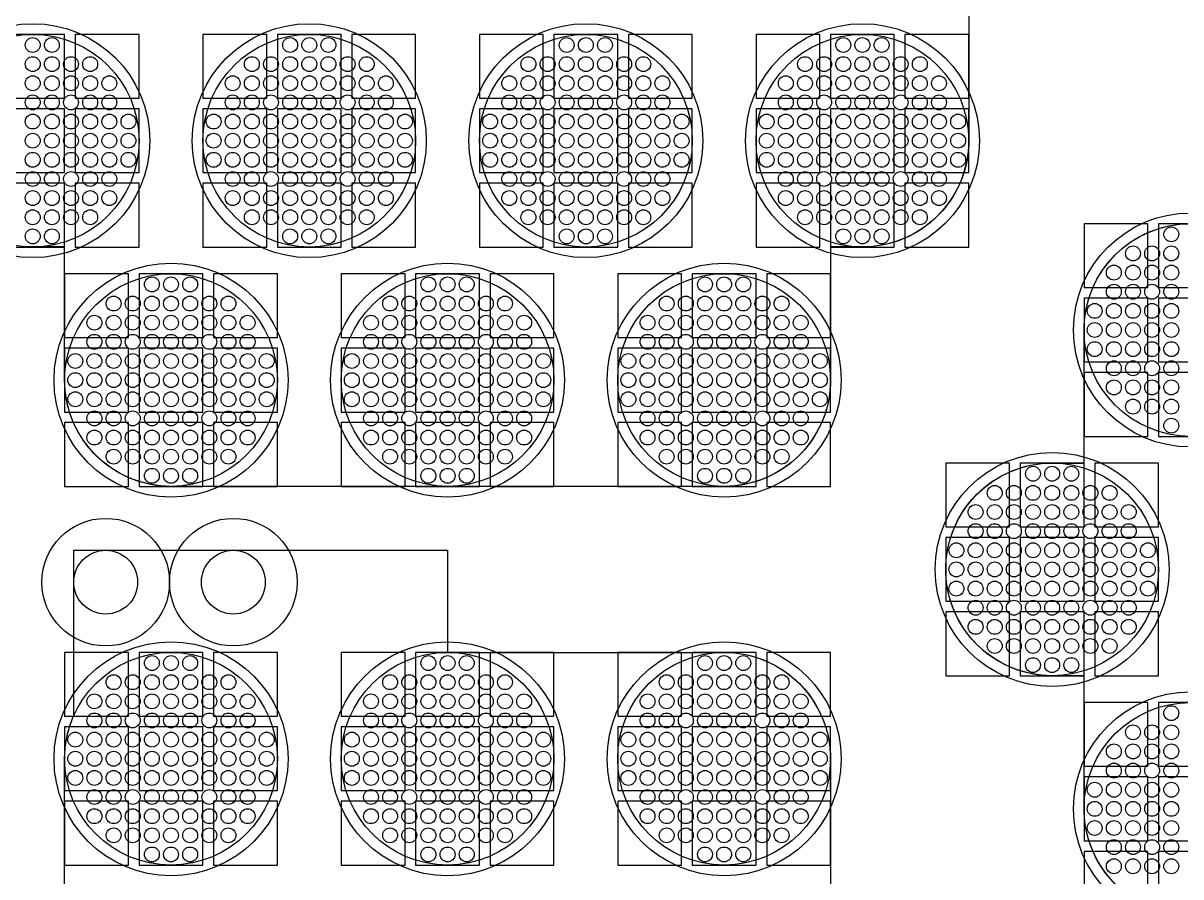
# Model space of a CAD drawing. Extents: x -49 to 54, y -38 to 38.
# Drawn here: x -21.04 to -15.6, y 3.27 to 7.28 of the extents above; entities that cross this region are included whole.
import ezdxf

# ---------------------------------------------------------------- set-up
doc = ezdxf.new("R2010")
doc.units = 0
for name, color, linetype in [('ADHESIVE_VIA_OPENINGS', 30, 'CONTINUOUS'), ('BACK_LAYER', 5, 'CONTINUOUS'), ('COND_LAYER_LOWER_ELECTRODE', 6, 'CONTINUOUS'), ('CONDUCTIVE_LAYER_BACK_LAYER', 2, 'CONTINUOUS'), ('EMITTER', 3, 'CONTINUOUS'), ('LOWER_ELECTRODE', 1, 'CONTINUOUS'), ('SUBSTRATE_VIA', 4, 'CONTINUOUS')]:
    doc.layers.add(name, color=color, linetype=linetype)

msp = doc.modelspace()

# ---------------------------------------------------------------- linework, layer by layer
at = {"layer": 'ADHESIVE_VIA_OPENINGS'}
for centre in [(-20.6534, 4.6529), (-20.0534, 4.6529)]:
    msp.add_circle(centre, 0.3, dxfattribs=at)
at = {"layer": 'BACK_LAYER'}
for points in [[(-21.1465, 6.9288), (-20.8465, 6.9288), (-20.8465, 7.2288), (-21.1465, 7.2288)], [(-20.7965, 6.9288), (-20.4965, 6.9288), (-20.4965, 7.2288), (-20.7965, 7.2288)], [(-20.1965, 6.9288), (-19.8965, 6.9288), (-19.8965, 7.2288), (-20.1965, 7.2288)], [(-19.8465, 6.9288), (-19.5465, 6.9288), (-19.5465, 7.2288), (-19.8465, 7.2288)], [(-19.4965, 6.9288), (-19.1965, 6.9288), (-19.1965, 7.2288), (-19.4965, 7.2288)], [(-18.8965, 6.9288), (-18.5965, 6.9288), (-18.5965, 7.2288), (-18.8965, 7.2288)], [(-18.5465, 6.9288), (-18.2465, 6.9288), (-18.2465, 7.2288), (-18.5465, 7.2288)], [(-18.1965, 6.9288), (-17.8965, 6.9288), (-17.8965, 7.2288), (-18.1965, 7.2288)], [(-17.5965, 6.9288), (-17.2965, 6.9288), (-17.2965, 7.2288), (-17.5965, 7.2288)], [(-17.2465, 6.9288), (-16.9465, 6.9288), (-16.9465, 7.2288), (-17.2465, 7.2288)], [(-16.8965, 6.9288), (-16.5965, 6.9288), (-16.5965, 7.2288), (-16.8965, 7.2288)], [(-21.1465, 6.5788), (-20.8465, 6.5788), (-20.8465, 6.8788), (-21.1465, 6.8788)], [(-20.7965, 6.5788), (-20.4965, 6.5788), (-20.4965, 6.8788), (-20.7965, 6.8788)], [(-20.1965, 6.5788), (-19.8965, 6.5788), (-19.8965, 6.8788), (-20.1965, 6.8788)], [(-19.8465, 6.5788), (-19.5465, 6.5788), (-19.5465, 6.8788), (-19.8465, 6.8788)], [(-19.4965, 6.5788), (-19.1965, 6.5788), (-19.1965, 6.8788), (-19.4965, 6.8788)], [(-18.8965, 6.5788), (-18.5965, 6.5788), (-18.5965, 6.8788), (-18.8965, 6.8788)], [(-18.5465, 6.5788), (-18.2465, 6.5788), (-18.2465, 6.8788), (-18.5465, 6.8788)], [(-18.1965, 6.5788), (-17.8965, 6.5788), (-17.8965, 6.8788), (-18.1965, 6.8788)], [(-17.5965, 6.5788), (-17.2965, 6.5788), (-17.2965, 6.8788), (-17.5965, 6.8788)], [(-17.2465, 6.5788), (-16.9465, 6.5788), (-16.9465, 6.8788), (-17.2465, 6.8788)], [(-16.8965, 6.5788), (-16.5965, 6.5788), (-16.5965, 6.8788), (-16.8965, 6.8788)], [(-21.1465, 6.2288), (-20.8465, 6.2288), (-20.8465, 6.5288), (-21.1465, 6.5288)], [(-20.7965, 6.2288), (-20.4965, 6.2288), (-20.4965, 6.5288), (-20.7965, 6.5288)], [(-20.1965, 6.2288), (-19.8965, 6.2288), (-19.8965, 6.5288), (-20.1965, 6.5288)], [(-19.8465, 6.2288), (-19.5465, 6.2288), (-19.5465, 6.5288), (-19.8465, 6.5288)], [(-19.4965, 6.2288), (-19.1965, 6.2288), (-19.1965, 6.5288), (-19.4965, 6.5288)], [(-18.8965, 6.2288), (-18.5965, 6.2288), (-18.5965, 6.5288), (-18.8965, 6.5288)], [(-18.5465, 6.2288), (-18.2465, 6.2288), (-18.2465, 6.5288), (-18.5465, 6.5288)], [(-18.1965, 6.2288), (-17.8965, 6.2288), (-17.8965, 6.5288), (-18.1965, 6.5288)], [(-17.5965, 6.2288), (-17.2965, 6.2288), (-17.2965, 6.5288), (-17.5965, 6.5288)], [(-17.2465, 6.2288), (-16.9465, 6.2288), (-16.9465, 6.5288), (-17.2465, 6.5288)], [(-16.8965, 6.2288), (-16.5965, 6.2288), (-16.5965, 6.5288), (-16.8965, 6.5288)], [(-16.0546, 6.0386), (-15.7546, 6.0386), (-15.7546, 6.3386), (-16.0546, 6.3386)], [(-15.7046, 6.0386), (-15.4046, 6.0386), (-15.4046, 6.3386), (-15.7046, 6.3386)], [(-20.8465, 5.803), (-20.5465, 5.803), (-20.5465, 6.103), (-20.8465, 6.103)], [(-20.4965, 5.803), (-20.1965, 5.803), (-20.1965, 6.103), (-20.4965, 6.103)], [(-20.1465, 5.803), (-19.8465, 5.803), (-19.8465, 6.103), (-20.1465, 6.103)], [(-19.5465, 5.803), (-19.2465, 5.803), (-19.2465, 6.103), (-19.5465, 6.103)], [(-19.1965, 5.803), (-18.8965, 5.803), (-18.8965, 6.103), (-19.1965, 6.103)], [(-18.8465, 5.803), (-18.5465, 5.803), (-18.5465, 6.103), (-18.8465, 6.103)], [(-18.2465, 5.803), (-17.9465, 5.803), (-17.9465, 6.103), (-18.2465, 6.103)], [(-17.8965, 5.803), (-17.5965, 5.803), (-17.5965, 6.103), (-17.8965, 6.103)], [(-17.5465, 5.803), (-17.2465, 5.803), (-17.2465, 6.103), (-17.5465, 6.103)], [(-16.0546, 5.6886), (-15.7546, 5.6886), (-15.7546, 5.9886), (-16.0546, 5.9886)], [(-15.7046, 5.6886), (-15.4046, 5.6886), (-15.4046, 5.9886), (-15.7046, 5.9886)], [(-20.8465, 5.453), (-20.5465, 5.453), (-20.5465, 5.753), (-20.8465, 5.753)], [(-20.4965, 5.453), (-20.1965, 5.453), (-20.1965, 5.753), (-20.4965, 5.753)], [(-20.1465, 5.453), (-19.8465, 5.453), (-19.8465, 5.753), (-20.1465, 5.753)], [(-19.5465, 5.453), (-19.2465, 5.453), (-19.2465, 5.753), (-19.5465, 5.753)], [(-19.1965, 5.453), (-18.8965, 5.453), (-18.8965, 5.753), (-19.1965, 5.753)], [(-18.8465, 5.453), (-18.5465, 5.453), (-18.5465, 5.753), (-18.8465, 5.753)], [(-18.2465, 5.453), (-17.9465, 5.453), (-17.9465, 5.753), (-18.2465, 5.753)], [(-17.8965, 5.453), (-17.5965, 5.453), (-17.5965, 5.753), (-17.8965, 5.753)], [(-17.5465, 5.453), (-17.2465, 5.453), (-17.2465, 5.753), (-17.5465, 5.753)], [(-16.0546, 5.3386), (-15.7546, 5.3386), (-15.7546, 5.6386), (-16.0546, 5.6386)], [(-15.7046, 5.3386), (-15.4046, 5.3386), (-15.4046, 5.6386), (-15.7046, 5.6386)], [(-20.8465, 5.103), (-20.5465, 5.103), (-20.5465, 5.403), (-20.8465, 5.403)], [(-20.4965, 5.103), (-20.1965, 5.103), (-20.1965, 5.403), (-20.4965, 5.403)], [(-20.1465, 5.103), (-19.8465, 5.103), (-19.8465, 5.403), (-20.1465, 5.403)], [(-19.5465, 5.103), (-19.2465, 5.103), (-19.2465, 5.403), (-19.5465, 5.403)], [(-19.1965, 5.103), (-18.8965, 5.103), (-18.8965, 5.403), (-19.1965, 5.403)], [(-18.8465, 5.103), (-18.5465, 5.103), (-18.5465, 5.403), (-18.8465, 5.403)], [(-18.2465, 5.103), (-17.9465, 5.103), (-17.9465, 5.403), (-18.2465, 5.403)], [(-17.8965, 5.103), (-17.5965, 5.103), (-17.5965, 5.403), (-17.8965, 5.403)], [(-17.5465, 5.103), (-17.2465, 5.103), (-17.2465, 5.403), (-17.5465, 5.403)], [(-16.7046, 4.9128), (-16.4046, 4.9128), (-16.4046, 5.2128), (-16.7046, 5.2128)], [(-16.3546, 4.9128), (-16.0546, 4.9128), (-16.0546, 5.2128), (-16.3546, 5.2128)], [(-16.0046, 4.9128), (-15.7046, 4.9128), (-15.7046, 5.2128), (-16.0046, 5.2128)], [(-16.7046, 4.5628), (-16.4046, 4.5628), (-16.4046, 4.8628), (-16.7046, 4.8628)], [(-16.3546, 4.5628), (-16.0546, 4.5628), (-16.0546, 4.8628), (-16.3546, 4.8628)], [(-16.0046, 4.5628), (-15.7046, 4.5628), (-15.7046, 4.8628), (-16.0046, 4.8628)], [(-16.7046, 4.2128), (-16.4046, 4.2128), (-16.4046, 4.5128), (-16.7046, 4.5128)], [(-16.3546, 4.2128), (-16.0546, 4.2128), (-16.0546, 4.5128), (-16.3546, 4.5128)], [(-16.0046, 4.2128), (-15.7046, 4.2128), (-15.7046, 4.5128), (-16.0046, 4.5128)], [(-20.8465, 4.0226), (-20.5465, 4.0226), (-20.5465, 4.3226), (-20.8465, 4.3226)], [(-20.4965, 4.0226), (-20.1965, 4.0226), (-20.1965, 4.3226), (-20.4965, 4.3226)], [(-20.1465, 4.0226), (-19.8465, 4.0226), (-19.8465, 4.3226), (-20.1465, 4.3226)], [(-19.5465, 4.0226), (-19.2465, 4.0226), (-19.2465, 4.3226), (-19.5465, 4.3226)], [(-19.1965, 4.0226), (-18.8965, 4.0226), (-18.8965, 4.3226), (-19.1965, 4.3226)], [(-18.8465, 4.0226), (-18.5465, 4.0226), (-18.5465, 4.3226), (-18.8465, 4.3226)], [(-18.2465, 4.0226), (-17.9465, 4.0226), (-17.9465, 4.3226), (-18.2465, 4.3226)], [(-17.8965, 4.0226), (-17.5965, 4.0226), (-17.5965, 4.3226), (-17.8965, 4.3226)], [(-17.5465, 4.0226), (-17.2465, 4.0226), (-17.2465, 4.3226), (-17.5465, 4.3226)], [(-16.0546, 3.787), (-15.7546, 3.787), (-15.7546, 4.087), (-16.0546, 4.087)], [(-15.7046, 3.787), (-15.4046, 3.787), (-15.4046, 4.087), (-15.7046, 4.087)], [(-20.8465, 3.6726), (-20.5465, 3.6726), (-20.5465, 3.9726), (-20.8465, 3.9726)], [(-20.4965, 3.6726), (-20.1965, 3.6726), (-20.1965, 3.9726), (-20.4965, 3.9726)], [(-20.1465, 3.6726), (-19.8465, 3.6726), (-19.8465, 3.9726), (-20.1465, 3.9726)], [(-19.5465, 3.6726), (-19.2465, 3.6726), (-19.2465, 3.9726), (-19.5465, 3.9726)], [(-19.1965, 3.6726), (-18.8965, 3.6726), (-18.8965, 3.9726), (-19.1965, 3.9726)], [(-18.8465, 3.6726), (-18.5465, 3.6726), (-18.5465, 3.9726), (-18.8465, 3.9726)], [(-18.2465, 3.6726), (-17.9465, 3.6726), (-17.9465, 3.9726), (-18.2465, 3.9726)], [(-17.8965, 3.6726), (-17.5965, 3.6726), (-17.5965, 3.9726), (-17.8965, 3.9726)], [(-17.5465, 3.6726), (-17.2465, 3.6726), (-17.2465, 3.9726), (-17.5465, 3.9726)], [(-16.0546, 3.437), (-15.7546, 3.437), (-15.7546, 3.737), (-16.0546, 3.737)], [(-15.7046, 3.437), (-15.4046, 3.437), (-15.4046, 3.737), (-15.7046, 3.737)], [(-20.8465, 3.3226), (-20.5465, 3.3226), (-20.5465, 3.6226), (-20.8465, 3.6226)], [(-20.4965, 3.3226), (-20.1965, 3.3226), (-20.1965, 3.6226), (-20.4965, 3.6226)], [(-20.1465, 3.3226), (-19.8465, 3.3226), (-19.8465, 3.6226), (-20.1465, 3.6226)], [(-19.5465, 3.3226), (-19.2465, 3.3226), (-19.2465, 3.6226), (-19.5465, 3.6226)], [(-19.1965, 3.3226), (-18.8965, 3.3226), (-18.8965, 3.6226), (-19.1965, 3.6226)], [(-18.8465, 3.3226), (-18.5465, 3.3226), (-18.5465, 3.6226), (-18.8465, 3.6226)], [(-18.2465, 3.3226), (-17.9465, 3.3226), (-17.9465, 3.6226), (-18.2465, 3.6226)], [(-17.8965, 3.3226), (-17.5965, 3.3226), (-17.5965, 3.6226), (-17.8965, 3.6226)], [(-17.5465, 3.3226), (-17.2465, 3.3226), (-17.2465, 3.6226), (-17.5465, 3.6226)], [(-16.0546, 3.087), (-15.7546, 3.087), (-15.7546, 3.387), (-16.0546, 3.387)], [(-15.7046, 3.087), (-15.4046, 3.087), (-15.4046, 3.387), (-15.7046, 3.387)]]:
    msp.add_lwpolyline(points, close=True, dxfattribs=at)
at = {"layer": 'COND_LAYER_LOWER_ELECTRODE'}
for centre in [(-20.9965, 6.7288), (-19.6965, 6.7288), (-18.3965, 6.7288), (-17.0965, 6.7288), (-15.5546, 5.8386), (-20.3465, 5.603), (-19.0465, 5.603), (-17.7465, 5.603), (-16.2046, 4.7128), (-20.3465, 3.8226), (-19.0465, 3.8226), (-17.7465, 3.8226), (-15.5546, 3.587)]:
    msp.add_circle(centre, 0.55, dxfattribs=at)
at = {"layer": 'CONDUCTIVE_LAYER_BACK_LAYER'}
for points in [[(-16.5965, 7.3547), (-16.5965, 6.7288), (-16.5969, 6.7089), (-16.5981, 6.6891), (-16.6001, 6.6693), (-16.6028, 6.6496), (-16.6064, 6.63), (-16.6107, 6.6106), (-16.6158, 6.5914), (-16.6216, 6.5724), (-16.6282, 6.5537), (-16.6355, 6.5352), (-16.6436, 6.517), (-16.6524, 6.4992), (-16.6618, 6.4817), (-16.672, 6.4646), (-16.6829, 6.4479), (-16.6943, 6.4317), (-16.7065, 6.416), (-16.7192, 6.4007), (-16.7326, 6.386), (-16.7465, 6.3718), (-16.761, 6.3581), (-16.776, 6.3451), (-16.7915, 6.3326), (-16.8075, 6.3208), (-16.8239, 6.3097), (-16.8408, 6.2992), (-16.8581, 6.2893), (-16.8757, 6.2802), (-16.8937, 6.2718), (-16.9121, 6.2641), (-16.9307, 6.2571), (-16.9496, 6.2509), (-16.9687, 6.2454), (-16.988, 6.2407), (-17.0075, 6.2368), (-17.0271, 6.2336), (-17.0469, 6.2313), (-17.0667, 6.2297), (-17.0866, 6.2289), (-17.2465, 6.2289), (-17.2465, 5.603), (-17.2469, 5.5831), (-17.2481, 5.5633), (-17.2501, 5.5435), (-17.2528, 5.5238), (-17.2564, 5.5042), (-17.2607, 5.4848), (-17.2658, 5.4656), (-17.2716, 5.4466), (-17.2782, 5.4278), (-17.2855, 5.4093), (-17.2936, 5.3912), (-17.3024, 5.3733), (-17.3118, 5.3559), (-17.322, 5.3388), (-17.3329, 5.3221), (-17.3443, 5.3059), (-17.3565, 5.2901), (-17.3692, 5.2749), (-17.3826, 5.2601), (-17.3965, 5.2459), (-17.411, 5.2323), (-17.426, 5.2192), (-17.4415, 5.2068), (-17.4575, 5.195), (-17.4739, 5.1838), (-17.4908, 5.1733), (-17.5081, 5.1635), (-17.5257, 5.1544), (-17.5437, 5.1459), (-17.5621, 5.1382), (-17.5807, 5.1313), (-17.5996, 5.1251), (-17.6187, 5.1196), (-17.638, 5.1149), (-17.6575, 5.111), (-17.6771, 5.1078), (-17.6969, 5.1054), (-17.7167, 5.1039), (-17.7366, 5.1031), (-20.3564, 5.1031), (-20.3763, 5.1039), (-20.3961, 5.1054), (-20.4159, 5.1078), (-20.4355, 5.111), (-20.455, 5.1149), (-20.4743, 5.1196), (-20.4934, 5.1251), (-20.5123, 5.1313), (-20.5309, 5.1382), (-20.5493, 5.1459), (-20.5673, 5.1544), (-20.5849, 5.1635), (-20.6022, 5.1733), (-20.6191, 5.1838), (-20.6356, 5.195), (-20.6515, 5.2068), (-20.6671, 5.2192), (-20.6821, 5.2323), (-20.6965, 5.2459), (-20.7104, 5.2601), (-20.7238, 5.2749), (-20.7365, 5.2901), (-20.7487, 5.3059), (-20.7602, 5.3221), (-20.771, 5.3388), (-20.7812, 5.3559), (-20.7906, 5.3733), (-20.7994, 5.3912), (-20.8075, 5.4093), (-20.8148, 5.4278), (-20.8214, 5.4466), (-20.8273, 5.4656), (-20.8323, 5.4848), (-20.8367, 5.5042), (-20.8402, 5.5238), (-20.843, 5.5435), (-20.8449, 5.5633), (-20.8461, 5.5831), (-20.8465, 5.603), (-20.8465, 6.2289), (-21.0064, 6.2289), (-21.0263, 6.2297), (-21.0461, 6.2313)], [(-15.9319, 3.2588), (-15.9447, 3.2741), (-15.9568, 3.2899), (-15.9683, 3.3061), (-15.9791, 3.3227), (-15.9893, 3.3398), (-15.9988, 3.3573), (-16.0076, 3.3751), (-16.0156, 3.3933), (-16.023, 3.4118), (-16.0296, 3.4306), (-16.0354, 3.4496), (-16.0405, 3.4688), (-16.0448, 3.4882), (-16.0483, 3.5078), (-16.0511, 3.5274), (-16.0531, 3.5472), (-16.0543, 3.5671), (-16.0546, 3.587), (-16.0546, 4.2129), (-16.2146, 4.2129), (-16.2345, 4.2137), (-16.2543, 4.2153), (-16.274, 4.2176), (-16.2936, 4.2208), (-16.3131, 4.2247), (-16.3325, 4.2294), (-16.3516, 4.2349), (-16.3705, 4.2411), (-16.3891, 4.248), (-16.4074, 4.2557), (-16.4254, 4.2642), (-16.4431, 4.2733), (-16.4604, 4.2831), (-16.4772, 4.2936), (-16.4937, 4.3048), (-16.5097, 4.3166), (-16.5252, 4.3291), (-16.5402, 4.3421), (-16.5547, 4.3557), (-16.5686, 4.3699), (-16.5819, 4.3847), (-16.5947, 4.3999), (-16.6068, 4.4157), (-16.6183, 4.4319), (-16.6291, 4.4486), (-16.6393, 4.4657), (-16.6488, 4.4831), (-16.6576, 4.501), (-16.6656, 4.5192), (-16.673, 4.5376), (-16.6796, 4.5564), (-16.6854, 4.5754), (-16.6905, 4.5946), (-16.6948, 4.614), (-16.6983, 4.6336), (-16.7011, 4.6533), (-16.7031, 4.6731), (-16.7043, 4.6929), (-16.7046, 4.7128), (-16.7043, 4.7327), (-16.7031, 4.7525), (-16.7011, 4.7723), (-16.6983, 4.792), (-16.6948, 4.8116), (-16.6905, 4.831), (-16.6854, 4.8502), (-16.6796, 4.8692), (-16.673, 4.8879), (-16.6656, 4.9064), (-16.6576, 4.9246), (-16.6488, 4.9424), (-16.6393, 4.9599), (-16.6291, 4.977), (-16.6183, 4.9937), (-16.6068, 5.0099), (-16.5947, 5.0256), (-16.5819, 5.0409), (-16.5686, 5.0556), (-16.5547, 5.0698), (-16.5402, 5.0835), (-16.5252, 5.0965), (-16.5097, 5.109), (-16.4937, 5.1208), (-16.4772, 5.1319), (-16.4604, 5.1424), (-16.4431, 5.1523), (-16.4254, 5.1614), (-16.4074, 5.1698), (-16.3891, 5.1775), (-16.3705, 5.1845), (-16.3516, 5.1907), (-16.3325, 5.1962), (-16.3131, 5.2009), (-16.2936, 5.2048), (-16.274, 5.208), (-16.2543, 5.2103), (-16.2345, 5.2119), (-16.2146, 5.2127), (-16.0546, 5.2127), (-16.0546, 5.8386), (-16.0543, 5.8585), (-16.0531, 5.8783), (-16.0511, 5.8981), (-16.0483, 5.9178), (-16.0448, 5.9374), (-16.0405, 5.9568), (-16.0354, 5.976), (-16.0296, 5.995), (-16.023, 6.0138), (-16.0156, 6.0323), (-16.0076, 6.0504), (-15.9988, 6.0683), (-15.9893, 6.0857), (-15.9791, 6.1028), (-15.9683, 6.1195), (-15.9568, 6.1357), (-15.9447, 6.1515), (-15.9319, 6.1667), (-15.9186, 6.1815), (-15.9047, 6.1957), (-15.8902, 6.2093), (-15.8752, 6.2224), (-15.8597, 6.2348), (-15.8437, 6.2466), (-15.8272, 6.2578), (-15.8104, 6.2683), (-15.7931, 6.2781), (-15.7754, 6.2872), (-15.7574, 6.2957), (-15.7391, 6.3034), (-15.7205, 6.3103), (-15.7016, 6.3165), (-15.6825, 6.322), (-15.6631, 6.3267), (-15.6436, 6.3306), (-15.624, 6.3338), (-15.6043, 6.3362), (-15.5845, 6.3377)], [(-20.8465, 3.1967), (-20.8465, 3.8226), (-20.8461, 3.8425), (-20.8449, 3.8623), (-20.843, 3.8821), (-20.8402, 3.9018), (-20.8367, 3.9214), (-20.8323, 3.9408), (-20.8273, 3.96), (-20.8214, 3.979), (-20.8148, 3.9978), (-20.8075, 4.0162), (-20.8034, 4.0254), (-20.8034, 4.8029), (-19.0465, 4.8029), (-19.0465, 4.3225), (-17.7366, 4.3225), (-17.7167, 4.3217), (-17.6969, 4.3201), (-17.6771, 4.3178), (-17.6575, 4.3146), (-17.638, 4.3107), (-17.6187, 4.306), (-17.5996, 4.3005), (-17.5807, 4.2943), (-17.5621, 4.2873), (-17.5437, 4.2796), (-17.5257, 4.2712), (-17.5081, 4.2621), (-17.4908, 4.2523), (-17.4739, 4.2417), (-17.4575, 4.2306), (-17.4415, 4.2188), (-17.426, 4.2063), (-17.411, 4.1933), (-17.3965, 4.1796), (-17.3826, 4.1654), (-17.3692, 4.1507), (-17.3565, 4.1354), (-17.3443, 4.1197), (-17.3329, 4.1035), (-17.322, 4.0868), (-17.3118, 4.0697), (-17.3024, 4.0522), (-17.2936, 4.0344), (-17.2855, 4.0162), (-17.2782, 3.9978), (-17.2716, 3.979), (-17.2658, 3.96), (-17.2607, 3.9408), (-17.2564, 3.9214), (-17.2528, 3.9018), (-17.2501, 3.8821), (-17.2481, 3.8623), (-17.2469, 3.8425), (-17.2465, 3.8226), (-17.2465, 3.1967)]]:
    msp.add_lwpolyline(points, dxfattribs=at)
at = {"layer": 'EMITTER'}
for centre in [(-20.9965, 6.7288), (-19.6965, 6.7288), (-18.3965, 6.7288), (-17.0965, 6.7288), (-15.5546, 5.8386), (-20.3465, 5.603), (-19.0465, 5.603), (-17.7465, 5.603), (-16.2046, 4.7128), (-20.3465, 3.8226), (-19.0465, 3.8226), (-17.7465, 3.8226), (-15.5546, 3.587)]:
    msp.add_circle(centre, 0.5, dxfattribs=at)
at = {"layer": 'LOWER_ELECTRODE'}
for centre in [(-20.9965, 7.1788), (-20.9065, 7.1788), (-19.7865, 7.1788), (-19.6965, 7.1788), (-19.6065, 7.1788), (-18.4865, 7.1788), (-18.3965, 7.1788), (-18.3065, 7.1788), (-17.1865, 7.1788), (-17.0965, 7.1788), (-17.0065, 7.1788), (-20.9965, 7.0888), (-20.9065, 7.0888), (-20.8165, 7.0888), (-20.7265, 7.0888), (-19.9665, 7.0888), (-19.8765, 7.0888), (-19.7865, 7.0888), (-19.6965, 7.0888), (-19.6065, 7.0888), (-19.5165, 7.0888), (-19.4265, 7.0888), (-18.6665, 7.0888), (-18.5765, 7.0888), (-18.4865, 7.0888), (-18.3965, 7.0888), (-18.3065, 7.0888), (-18.2165, 7.0888), (-18.1265, 7.0888), (-17.3665, 7.0888), (-17.2765, 7.0888), (-17.1865, 7.0888), (-17.0965, 7.0888), (-17.0065, 7.0888), (-16.9165, 7.0888), (-16.8265, 7.0888), (-20.9965, 6.9988), (-20.9065, 6.9988), (-20.8165, 6.9988), (-20.7265, 6.9988), (-20.6365, 6.9988), (-20.0565, 6.9988), (-19.9665, 6.9988), (-19.8765, 6.9988), (-19.7865, 6.9988), (-19.6965, 6.9988), (-19.6065, 6.9988), (-19.5165, 6.9988), (-19.4265, 6.9988), (-19.3365, 6.9988), (-18.7565, 6.9988), (-18.6665, 6.9988), (-18.5765, 6.9988), (-18.4865, 6.9988), (-18.3965, 6.9988), (-18.3065, 6.9988), (-18.2165, 6.9988), (-18.1265, 6.9988), (-18.0365, 6.9988), (-17.4565, 6.9988), (-17.3665, 6.9988), (-17.2765, 6.9988), (-17.1865, 6.9988), (-17.0965, 6.9988), (-17.0065, 6.9988), (-16.9165, 6.9988), (-16.8265, 6.9988), (-16.7365, 6.9988), (-20.9965, 6.9088), (-20.9065, 6.9088), (-20.8165, 6.9088), (-20.7265, 6.9088), (-20.6365, 6.9088), (-20.0565, 6.9088), (-19.9665, 6.9088), (-19.8765, 6.9088), (-19.7865, 6.9088), (-19.6965, 6.9088), (-19.6065, 6.9088), (-19.5165, 6.9088), (-19.4265, 6.9088), (-19.3365, 6.9088), (-18.7565, 6.9088), (-18.6665, 6.9088), (-18.5765, 6.9088), (-18.4865, 6.9088), (-18.3965, 6.9088), (-18.3065, 6.9088), (-18.2165, 6.9088), (-18.1265, 6.9088), (-18.0365, 6.9088), (-17.4565, 6.9088), (-17.3665, 6.9088), (-17.2765, 6.9088), (-17.1865, 6.9088), (-17.0965, 6.9088), (-17.0065, 6.9088), (-16.9165, 6.9088), (-16.8265, 6.9088), (-16.7365, 6.9088), (-20.9965, 6.8188), (-20.9065, 6.8188), (-20.8165, 6.8188), (-20.7265, 6.8188), (-20.6365, 6.8188), (-20.5465, 6.8188), (-20.1465, 6.8188), (-20.0565, 6.8188), (-19.9665, 6.8188), (-19.8765, 6.8188), (-19.7865, 6.8188), (-19.6965, 6.8188), (-19.6065, 6.8188), (-19.5165, 6.8188), (-19.4265, 6.8188), (-19.3365, 6.8188), (-19.2465, 6.8188), (-18.8465, 6.8188), (-18.7565, 6.8188), (-18.6665, 6.8188), (-18.5765, 6.8188), (-18.4865, 6.8188), (-18.3965, 6.8188), (-18.3065, 6.8188), (-18.2165, 6.8188), (-18.1265, 6.8188), (-18.0365, 6.8188), (-17.9465, 6.8188), (-17.5465, 6.8188), (-17.4565, 6.8188), (-17.3665, 6.8188), (-17.2765, 6.8188), (-17.1865, 6.8188), (-17.0965, 6.8188), (-17.0065, 6.8188), (-16.9165, 6.8188), (-16.8265, 6.8188), (-16.7365, 6.8188), (-16.6465, 6.8188), (-20.9965, 6.7288), (-20.9065, 6.7288), (-20.8165, 6.7288), (-20.7265, 6.7288), (-20.6365, 6.7288), (-20.5465, 6.7288), (-20.1465, 6.7288), (-20.0565, 6.7288), (-19.9665, 6.7288), (-19.8765, 6.7288), (-19.7865, 6.7288), (-19.6965, 6.7288), (-19.6065, 6.7288), (-19.5165, 6.7288), (-19.4265, 6.7288), (-19.3365, 6.7288), (-19.2465, 6.7288), (-18.8465, 6.7288), (-18.7565, 6.7288), (-18.6665, 6.7288), (-18.5765, 6.7288), (-18.4865, 6.7288), (-18.3965, 6.7288), (-18.3065, 6.7288), (-18.2165, 6.7288), (-18.1265, 6.7288), (-18.0365, 6.7288), (-17.9465, 6.7288), (-17.5465, 6.7288), (-17.4565, 6.7288), (-17.3665, 6.7288), (-17.2765, 6.7288), (-17.1865, 6.7288), (-17.0965, 6.7288), (-17.0065, 6.7288), (-16.9165, 6.7288), (-16.8265, 6.7288), (-16.7365, 6.7288), (-16.6465, 6.7288), (-20.9965, 6.6388), (-20.9065, 6.6388), (-20.8165, 6.6388), (-20.7265, 6.6388), (-20.6365, 6.6388), (-20.5465, 6.6388), (-20.1465, 6.6388), (-20.0565, 6.6388), (-19.9665, 6.6388), (-19.8765, 6.6388), (-19.7865, 6.6388), (-19.6965, 6.6388), (-19.6065, 6.6388), (-19.5165, 6.6388), (-19.4265, 6.6388), (-19.3365, 6.6388), (-19.2465, 6.6388), (-18.8465, 6.6388), (-18.7565, 6.6388), (-18.6665, 6.6388), (-18.5765, 6.6388), (-18.4865, 6.6388), (-18.3965, 6.6388), (-18.3065, 6.6388), (-18.2165, 6.6388), (-18.1265, 6.6388), (-18.0365, 6.6388), (-17.9465, 6.6388), (-17.5465, 6.6388), (-17.4565, 6.6388), (-17.3665, 6.6388), (-17.2765, 6.6388), (-17.1865, 6.6388), (-17.0965, 6.6388), (-17.0065, 6.6388), (-16.9165, 6.6388), (-16.8265, 6.6388), (-16.7365, 6.6388), (-16.6465, 6.6388), (-20.9965, 6.5488), (-20.9065, 6.5488), (-20.8165, 6.5488), (-20.7265, 6.5488), (-20.6365, 6.5488), (-20.0565, 6.5488), (-19.9665, 6.5488), (-19.8765, 6.5488), (-19.7865, 6.5488), (-19.6965, 6.5488), (-19.6065, 6.5488), (-19.5165, 6.5488), (-19.4265, 6.5488), (-19.3365, 6.5488), (-18.7565, 6.5488), (-18.6665, 6.5488), (-18.5765, 6.5488), (-18.4865, 6.5488), (-18.3965, 6.5488), (-18.3065, 6.5488), (-18.2165, 6.5488), (-18.1265, 6.5488), (-18.0365, 6.5488), (-17.4565, 6.5488), (-17.3665, 6.5488), (-17.2765, 6.5488), (-17.1865, 6.5488), (-17.0965, 6.5488), (-17.0065, 6.5488), (-16.9165, 6.5488), (-16.8265, 6.5488), (-16.7365, 6.5488), (-20.9965, 6.4588), (-20.9065, 6.4588), (-20.8165, 6.4588), (-20.7265, 6.4588), (-20.6365, 6.4588), (-20.0565, 6.4588), (-19.9665, 6.4588), (-19.8765, 6.4588), (-19.7865, 6.4588), (-19.6965, 6.4588), (-19.6065, 6.4588), (-19.5165, 6.4588), (-19.4265, 6.4588), (-19.3365, 6.4588), (-18.7565, 6.4588), (-18.6665, 6.4588), (-18.5765, 6.4588), (-18.4865, 6.4588), (-18.3965, 6.4588), (-18.3065, 6.4588), (-18.2165, 6.4588), (-18.1265, 6.4588), (-18.0365, 6.4588), (-17.4565, 6.4588), (-17.3665, 6.4588), (-17.2765, 6.4588), (-17.1865, 6.4588), (-17.0965, 6.4588), (-17.0065, 6.4588), (-16.9165, 6.4588), (-16.8265, 6.4588), (-16.7365, 6.4588), (-20.9965, 6.3688), (-20.9065, 6.3688), (-20.8165, 6.3688), (-20.7265, 6.3688), (-19.9665, 6.3688), (-19.8765, 6.3688), (-19.7865, 6.3688), (-19.6965, 6.3688), (-19.6065, 6.3688), (-19.5165, 6.3688), (-19.4265, 6.3688), (-18.6665, 6.3688), (-18.5765, 6.3688), (-18.4865, 6.3688), (-18.3965, 6.3688), (-18.3065, 6.3688), (-18.2165, 6.3688), (-18.1265, 6.3688), (-17.3665, 6.3688), (-17.2765, 6.3688), (-17.1865, 6.3688), (-17.0965, 6.3688), (-17.0065, 6.3688), (-16.9165, 6.3688), (-16.8265, 6.3688), (-20.9965, 6.2788), (-20.9065, 6.2788), (-19.7865, 6.2788), (-19.6965, 6.2788), (-19.6065, 6.2788), (-18.4865, 6.2788), (-18.3965, 6.2788), (-18.3065, 6.2788), (-17.1865, 6.2788), (-17.0965, 6.2788), (-17.0065, 6.2788), (-15.6446, 6.2886), (-15.8246, 6.1986), (-15.7346, 6.1986), (-15.6446, 6.1986), (-15.9146, 6.1086), (-15.8246, 6.1086), (-15.7346, 6.1086), (-15.6446, 6.1086), (-20.4365, 6.053), (-20.3465, 6.053), (-20.2565, 6.053), (-19.1365, 6.053), (-19.0465, 6.053), (-18.9565, 6.053), (-17.8365, 6.053), (-17.7465, 6.053), (-17.6565, 6.053), (-15.9146, 6.0186), (-15.8246, 6.0186), (-15.7346, 6.0186), (-15.6446, 6.0186), (-20.6165, 5.963), (-20.5265, 5.963), (-20.4365, 5.963), (-20.3465, 5.963), (-20.2565, 5.963), (-20.1665, 5.963), (-20.0765, 5.963), (-19.3165, 5.963), (-19.2265, 5.963), (-19.1365, 5.963), (-19.0465, 5.963), (-18.9565, 5.963), (-18.8665, 5.963), (-18.7765, 5.963), (-18.0165, 5.963), (-17.9265, 5.963), (-17.8365, 5.963), (-17.7465, 5.963), (-17.6565, 5.963), (-17.5665, 5.963), (-17.4765, 5.963), (-16.0046, 5.9286), (-15.9146, 5.9286), (-15.8246, 5.9286), (-15.7346, 5.9286), (-15.6446, 5.9286), (-20.7065, 5.873), (-20.6165, 5.873), (-20.5265, 5.873), (-20.4365, 5.873), (-20.3465, 5.873), (-20.2565, 5.873), (-20.1665, 5.873), (-20.0765, 5.873), (-19.9865, 5.873), (-19.4065, 5.873), (-19.3165, 5.873), (-19.2265, 5.873), (-19.1365, 5.873), (-19.0465, 5.873), (-18.9565, 5.873), (-18.8665, 5.873), (-18.7765, 5.873), (-18.6865, 5.873), (-18.1065, 5.873), (-18.0165, 5.873), (-17.9265, 5.873), (-17.8365, 5.873), (-17.7465, 5.873), (-17.6565, 5.873), (-17.5665, 5.873), (-17.4765, 5.873), (-17.3865, 5.873), (-16.0046, 5.8386), (-15.9146, 5.8386), (-15.8246, 5.8386), (-15.7346, 5.8386), (-15.6446, 5.8386), (-20.7065, 5.783), (-20.6165, 5.783), (-20.5265, 5.783), (-20.4365, 5.783), (-20.3465, 5.783), (-20.2565, 5.783), (-20.1665, 5.783), (-20.0765, 5.783), (-19.9865, 5.783), (-19.4065, 5.783), (-19.3165, 5.783), (-19.2265, 5.783), (-19.1365, 5.783), (-19.0465, 5.783), (-18.9565, 5.783), (-18.8665, 5.783), (-18.7765, 5.783), (-18.6865, 5.783), (-18.1065, 5.783), (-18.0165, 5.783), (-17.9265, 5.783), (-17.8365, 5.783), (-17.7465, 5.783), (-17.6565, 5.783), (-17.5665, 5.783), (-17.4765, 5.783), (-17.3865, 5.783), (-16.0046, 5.7486), (-15.9146, 5.7486), (-15.8246, 5.7486), (-15.7346, 5.7486), (-15.6446, 5.7486), (-20.7965, 5.693), (-20.7065, 5.693), (-20.6165, 5.693), (-20.5265, 5.693), (-20.4365, 5.693), (-20.3465, 5.693), (-20.2565, 5.693), (-20.1665, 5.693), (-20.0765, 5.693), (-19.9865, 5.693), (-19.8965, 5.693), (-19.4965, 5.693), (-19.4065, 5.693), (-19.3165, 5.693), (-19.2265, 5.693), (-19.1365, 5.693), (-19.0465, 5.693), (-18.9565, 5.693), (-18.8665, 5.693), (-18.7765, 5.693), (-18.6865, 5.693), (-18.5965, 5.693), (-18.1965, 5.693), (-18.1065, 5.693), (-18.0165, 5.693), (-17.9265, 5.693), (-17.8365, 5.693), (-17.7465, 5.693), (-17.6565, 5.693), (-17.5665, 5.693), (-17.4765, 5.693), (-17.3865, 5.693), (-17.2965, 5.693), (-15.9146, 5.6586), (-15.8246, 5.6586), (-15.7346, 5.6586), (-15.6446, 5.6586), (-20.7965, 5.603), (-20.7065, 5.603), (-20.6165, 5.603), (-20.5265, 5.603), (-20.4365, 5.603), (-20.3465, 5.603), (-20.2565, 5.603), (-20.1665, 5.603), (-20.0765, 5.603), (-19.9865, 5.603), (-19.8965, 5.603), (-19.4965, 5.603), (-19.4065, 5.603), (-19.3165, 5.603), (-19.2265, 5.603), (-19.1365, 5.603), (-19.0465, 5.603), (-18.9565, 5.603), (-18.8665, 5.603), (-18.7765, 5.603), (-18.6865, 5.603), (-18.5965, 5.603), (-18.1965, 5.603), (-18.1065, 5.603), (-18.0165, 5.603), (-17.9265, 5.603), (-17.8365, 5.603), (-17.7465, 5.603), (-17.6565, 5.603), (-17.5665, 5.603), (-17.4765, 5.603), (-17.3865, 5.603), (-17.2965, 5.603), (-15.9146, 5.5686), (-15.8246, 5.5686), (-15.7346, 5.5686), (-15.6446, 5.5686), (-20.7965, 5.513), (-20.7065, 5.513), (-20.6165, 5.513), (-20.5265, 5.513), (-20.4365, 5.513), (-20.3465, 5.513), (-20.2565, 5.513), (-20.1665, 5.513), (-20.0765, 5.513), (-19.9865, 5.513), (-19.8965, 5.513), (-19.4965, 5.513), (-19.4065, 5.513), (-19.3165, 5.513), (-19.2265, 5.513), (-19.1365, 5.513), (-19.0465, 5.513), (-18.9565, 5.513), (-18.8665, 5.513), (-18.7765, 5.513), (-18.6865, 5.513), (-18.5965, 5.513), (-18.1965, 5.513), (-18.1065, 5.513), (-18.0165, 5.513), (-17.9265, 5.513), (-17.8365, 5.513), (-17.7465, 5.513), (-17.6565, 5.513), (-17.5665, 5.513), (-17.4765, 5.513), (-17.3865, 5.513), (-17.2965, 5.513), (-15.8246, 5.4786), (-15.7346, 5.4786), (-15.6446, 5.4786), (-20.7065, 5.423), (-20.6165, 5.423), (-20.5265, 5.423), (-20.4365, 5.423), (-20.3465, 5.423), (-20.2565, 5.423), (-20.1665, 5.423), (-20.0765, 5.423), (-19.9865, 5.423), (-19.4065, 5.423), (-19.3165, 5.423), (-19.2265, 5.423), (-19.1365, 5.423), (-19.0465, 5.423), (-18.9565, 5.423), (-18.8665, 5.423), (-18.7765, 5.423), (-18.6865, 5.423), (-18.1065, 5.423), (-18.0165, 5.423), (-17.9265, 5.423), (-17.8365, 5.423), (-17.7465, 5.423), (-17.6565, 5.423), (-17.5665, 5.423), (-17.4765, 5.423), (-17.3865, 5.423), (-15.6446, 5.3886), (-20.7065, 5.333), (-20.6165, 5.333), (-20.5265, 5.333), (-20.4365, 5.333), (-20.3465, 5.333), (-20.2565, 5.333), (-20.1665, 5.333), (-20.0765, 5.333), (-19.9865, 5.333), (-19.4065, 5.333), (-19.3165, 5.333), (-19.2265, 5.333), (-19.1365, 5.333), (-19.0465, 5.333), (-18.9565, 5.333), (-18.8665, 5.333), (-18.7765, 5.333), (-18.6865, 5.333), (-18.1065, 5.333), (-18.0165, 5.333), (-17.9265, 5.333), (-17.8365, 5.333), (-17.7465, 5.333), (-17.6565, 5.333), (-17.5665, 5.333), (-17.4765, 5.333), (-17.3865, 5.333), (-20.6165, 5.243), (-20.5265, 5.243), (-20.4365, 5.243), (-20.3465, 5.243), (-20.2565, 5.243), (-20.1665, 5.243), (-20.0765, 5.243), (-19.3165, 5.243), (-19.2265, 5.243), (-19.1365, 5.243), (-19.0465, 5.243), (-18.9565, 5.243), (-18.8665, 5.243), (-18.7765, 5.243), (-18.0165, 5.243), (-17.9265, 5.243), (-17.8365, 5.243), (-17.7465, 5.243), (-17.6565, 5.243), (-17.5665, 5.243), (-17.4765, 5.243), (-20.4365, 5.153), (-20.3465, 5.153), (-20.2565, 5.153), (-19.1365, 5.153), (-19.0465, 5.153), (-18.9565, 5.153), (-17.8365, 5.153), (-17.7465, 5.153), (-17.6565, 5.153), (-16.2946, 5.1628), (-16.2046, 5.1628), (-16.1146, 5.1628), (-16.4746, 5.0728), (-16.3846, 5.0728), (-16.2946, 5.0728), (-16.2046, 5.0728), (-16.1146, 5.0728), (-16.0246, 5.0728), (-15.9346, 5.0728), (-16.5646, 4.9828), (-16.4746, 4.9828), (-16.3846, 4.9828), (-16.2946, 4.9828), (-16.2046, 4.9828), (-16.1146, 4.9828), (-16.0246, 4.9828), (-15.9346, 4.9828), (-15.8446, 4.9828), (-16.5646, 4.8928), (-16.4746, 4.8928), (-16.3846, 4.8928), (-16.2946, 4.8928), (-16.2046, 4.8928), (-16.1146, 4.8928), (-16.0246, 4.8928), (-15.9346, 4.8928), (-15.8446, 4.8928), (-16.6546, 4.8028), (-16.5646, 4.8028), (-16.4746, 4.8028), (-16.3846, 4.8028), (-16.2946, 4.8028), (-16.2046, 4.8028), (-16.1146, 4.8028), (-16.0246, 4.8028), (-15.9346, 4.8028), (-15.8446, 4.8028), (-15.7546, 4.8028), (-16.6546, 4.7128), (-16.5646, 4.7128), (-16.4746, 4.7128), (-16.3846, 4.7128), (-16.2946, 4.7128), (-16.2046, 4.7128), (-16.1146, 4.7128), (-16.0246, 4.7128), (-15.9346, 4.7128), (-15.8446, 4.7128), (-15.7546, 4.7128), (-16.6546, 4.6228), (-16.5646, 4.6228), (-16.4746, 4.6228), (-16.3846, 4.6228), (-16.2946, 4.6228), (-16.2046, 4.6228), (-16.1146, 4.6228), (-16.0246, 4.6228), (-15.9346, 4.6228), (-15.8446, 4.6228), (-15.7546, 4.6228), (-16.5646, 4.5328), (-16.4746, 4.5328), (-16.3846, 4.5328), (-16.2946, 4.5328), (-16.2046, 4.5328), (-16.1146, 4.5328), (-16.0246, 4.5328), (-15.9346, 4.5328), (-15.8446, 4.5328), (-16.5646, 4.4428), (-16.4746, 4.4428), (-16.3846, 4.4428), (-16.2946, 4.4428), (-16.2046, 4.4428), (-16.1146, 4.4428), (-16.0246, 4.4428), (-15.9346, 4.4428), (-15.8446, 4.4428), (-16.4746, 4.3528), (-16.3846, 4.3528), (-16.2946, 4.3528), (-16.2046, 4.3528), (-16.1146, 4.3528), (-16.0246, 4.3528), (-15.9346, 4.3528), (-20.4365, 4.2726), (-20.3465, 4.2726), (-20.2565, 4.2726), (-19.1365, 4.2726), (-19.0465, 4.2726), (-18.9565, 4.2726), (-17.8365, 4.2726), (-17.7465, 4.2726), (-17.6565, 4.2726), (-16.2946, 4.2628), (-16.2046, 4.2628), (-16.1146, 4.2628), (-20.6165, 4.1826), (-20.5265, 4.1826), (-20.4365, 4.1826), (-20.3465, 4.1826), (-20.2565, 4.1826), (-20.1665, 4.1826), (-20.0765, 4.1826), (-19.3165, 4.1826), (-19.2265, 4.1826), (-19.1365, 4.1826), (-19.0465, 4.1826), (-18.9565, 4.1826), (-18.8665, 4.1826), (-18.7765, 4.1826), (-18.0165, 4.1826), (-17.9265, 4.1826), (-17.8365, 4.1826), (-17.7465, 4.1826), (-17.6565, 4.1826), (-17.5665, 4.1826), (-17.4765, 4.1826), (-20.7065, 4.0926), (-20.6165, 4.0926), (-20.5265, 4.0926), (-20.4365, 4.0926), (-20.3465, 4.0926), (-20.2565, 4.0926), (-20.1665, 4.0926), (-20.0765, 4.0926), (-19.9865, 4.0926), (-19.4065, 4.0926), (-19.3165, 4.0926), (-19.2265, 4.0926), (-19.1365, 4.0926), (-19.0465, 4.0926), (-18.9565, 4.0926), (-18.8665, 4.0926), (-18.7765, 4.0926), (-18.6865, 4.0926), (-18.1065, 4.0926), (-18.0165, 4.0926), (-17.9265, 4.0926), (-17.8365, 4.0926), (-17.7465, 4.0926), (-17.6565, 4.0926), (-17.5665, 4.0926), (-17.4765, 4.0926), (-17.3865, 4.0926), (-20.7065, 4.0026), (-20.6165, 4.0026), (-20.5265, 4.0026), (-20.4365, 4.0026), (-20.3465, 4.0026), (-20.2565, 4.0026), (-20.1665, 4.0026), (-20.0765, 4.0026), (-19.9865, 4.0026), (-19.4065, 4.0026), (-19.3165, 4.0026), (-19.2265, 4.0026), (-19.1365, 4.0026), (-19.0465, 4.0026), (-18.9565, 4.0026), (-18.8665, 4.0026), (-18.7765, 4.0026), (-18.6865, 4.0026), (-18.1065, 4.0026), (-18.0165, 4.0026), (-17.9265, 4.0026), (-17.8365, 4.0026), (-17.7465, 4.0026), (-17.6565, 4.0026), (-17.5665, 4.0026), (-17.4765, 4.0026), (-17.3865, 4.0026), (-15.6446, 4.037), (-15.8246, 3.947), (-15.7346, 3.947), (-15.6446, 3.947), (-20.7965, 3.9126), (-20.7065, 3.9126), (-20.6165, 3.9126), (-20.5265, 3.9126), (-20.4365, 3.9126), (-20.3465, 3.9126), (-20.2565, 3.9126), (-20.1665, 3.9126), (-20.0765, 3.9126), (-19.9865, 3.9126), (-19.8965, 3.9126), (-19.4965, 3.9126), (-19.4065, 3.9126), (-19.3165, 3.9126), (-19.2265, 3.9126), (-19.1365, 3.9126), (-19.0465, 3.9126), (-18.9565, 3.9126), (-18.8665, 3.9126), (-18.7765, 3.9126), (-18.6865, 3.9126), (-18.5965, 3.9126), (-18.1965, 3.9126), (-18.1065, 3.9126), (-18.0165, 3.9126), (-17.9265, 3.9126), (-17.8365, 3.9126), (-17.7465, 3.9126), (-17.6565, 3.9126), (-17.5665, 3.9126), (-17.4765, 3.9126), (-17.3865, 3.9126), (-17.2965, 3.9126), (-15.9146, 3.857), (-15.8246, 3.857), (-15.7346, 3.857), (-15.6446, 3.857), (-20.7965, 3.8226), (-20.7065, 3.8226), (-20.6165, 3.8226), (-20.5265, 3.8226), (-20.4365, 3.8226), (-20.3465, 3.8226), (-20.2565, 3.8226), (-20.1665, 3.8226), (-20.0765, 3.8226), (-19.9865, 3.8226), (-19.8965, 3.8226), (-19.4965, 3.8226), (-19.4065, 3.8226), (-19.3165, 3.8226), (-19.2265, 3.8226), (-19.1365, 3.8226), (-19.0465, 3.8226), (-18.9565, 3.8226), (-18.8665, 3.8226), (-18.7765, 3.8226), (-18.6865, 3.8226), (-18.5965, 3.8226), (-18.1965, 3.8226), (-18.1065, 3.8226), (-18.0165, 3.8226), (-17.9265, 3.8226), (-17.8365, 3.8226), (-17.7465, 3.8226), (-17.6565, 3.8226), (-17.5665, 3.8226), (-17.4765, 3.8226), (-17.3865, 3.8226), (-17.2965, 3.8226), (-20.7965, 3.7326), (-20.7065, 3.7326), (-20.6165, 3.7326), (-20.5265, 3.7326), (-20.4365, 3.7326), (-20.3465, 3.7326), (-20.2565, 3.7326), (-20.1665, 3.7326), (-20.0765, 3.7326), (-19.9865, 3.7326), (-19.8965, 3.7326), (-19.4965, 3.7326), (-19.4065, 3.7326), (-19.3165, 3.7326), (-19.2265, 3.7326), (-19.1365, 3.7326), (-19.0465, 3.7326), (-18.9565, 3.7326), (-18.8665, 3.7326), (-18.7765, 3.7326), (-18.6865, 3.7326), (-18.5965, 3.7326), (-18.1965, 3.7326), (-18.1065, 3.7326), (-18.0165, 3.7326), (-17.9265, 3.7326), (-17.8365, 3.7326), (-17.7465, 3.7326), (-17.6565, 3.7326), (-17.5665, 3.7326), (-17.4765, 3.7326), (-17.3865, 3.7326), (-17.2965, 3.7326), (-15.9146, 3.767), (-15.8246, 3.767), (-15.7346, 3.767), (-15.6446, 3.767), (-16.0046, 3.677), (-15.9146, 3.677), (-15.8246, 3.677), (-15.7346, 3.677), (-15.6446, 3.677), (-20.7065, 3.6426), (-20.6165, 3.6426), (-20.5265, 3.6426), (-20.4365, 3.6426), (-20.3465, 3.6426), (-20.2565, 3.6426), (-20.1665, 3.6426), (-20.0765, 3.6426), (-19.9865, 3.6426), (-19.4065, 3.6426), (-19.3165, 3.6426), (-19.2265, 3.6426), (-19.1365, 3.6426), (-19.0465, 3.6426), (-18.9565, 3.6426), (-18.8665, 3.6426), (-18.7765, 3.6426), (-18.6865, 3.6426), (-18.1065, 3.6426), (-18.0165, 3.6426), (-17.9265, 3.6426), (-17.8365, 3.6426), (-17.7465, 3.6426), (-17.6565, 3.6426), (-17.5665, 3.6426), (-17.4765, 3.6426), (-17.3865, 3.6426), (-16.0046, 3.587), (-15.9146, 3.587), (-15.8246, 3.587), (-15.7346, 3.587), (-15.6446, 3.587), (-20.7065, 3.5526), (-20.6165, 3.5526), (-20.5265, 3.5526), (-20.4365, 3.5526), (-20.3465, 3.5526), (-20.2565, 3.5526), (-20.1665, 3.5526), (-20.0765, 3.5526), (-19.9865, 3.5526), (-19.4065, 3.5526), (-19.3165, 3.5526), (-19.2265, 3.5526), (-19.1365, 3.5526), (-19.0465, 3.5526), (-18.9565, 3.5526), (-18.8665, 3.5526), (-18.7765, 3.5526), (-18.6865, 3.5526), (-18.1065, 3.5526), (-18.0165, 3.5526), (-17.9265, 3.5526), (-17.8365, 3.5526), (-17.7465, 3.5526), (-17.6565, 3.5526), (-17.5665, 3.5526), (-17.4765, 3.5526), (-17.3865, 3.5526), (-20.6165, 3.4626), (-20.5265, 3.4626), (-20.4365, 3.4626), (-20.3465, 3.4626), (-20.2565, 3.4626), (-20.1665, 3.4626), (-20.0765, 3.4626), (-19.3165, 3.4626), (-19.2265, 3.4626), (-19.1365, 3.4626), (-19.0465, 3.4626), (-18.9565, 3.4626), (-18.8665, 3.4626), (-18.7765, 3.4626), (-18.0165, 3.4626), (-17.9265, 3.4626), (-17.8365, 3.4626), (-17.7465, 3.4626), (-17.6565, 3.4626), (-17.5665, 3.4626), (-17.4765, 3.4626), (-16.0046, 3.497), (-15.9146, 3.497), (-15.8246, 3.497), (-15.7346, 3.497), (-15.6446, 3.497), (-15.9146, 3.407), (-15.8246, 3.407), (-15.7346, 3.407), (-15.6446, 3.407), (-20.4365, 3.3726), (-20.3465, 3.3726), (-20.2565, 3.3726), (-19.1365, 3.3726), (-19.0465, 3.3726), (-18.9565, 3.3726), (-17.8365, 3.3726), (-17.7465, 3.3726), (-17.6565, 3.3726), (-15.9146, 3.317), (-15.8246, 3.317), (-15.7346, 3.317), (-15.6446, 3.317)]:
    msp.add_circle(centre, 0.035, dxfattribs=at)
at = {"layer": 'SUBSTRATE_VIA'}
for centre in [(-20.6534, 4.6529), (-20.0534, 4.6529)]:
    msp.add_circle(centre, 0.15, dxfattribs=at)

doc.saveas('drawing.dxf')
